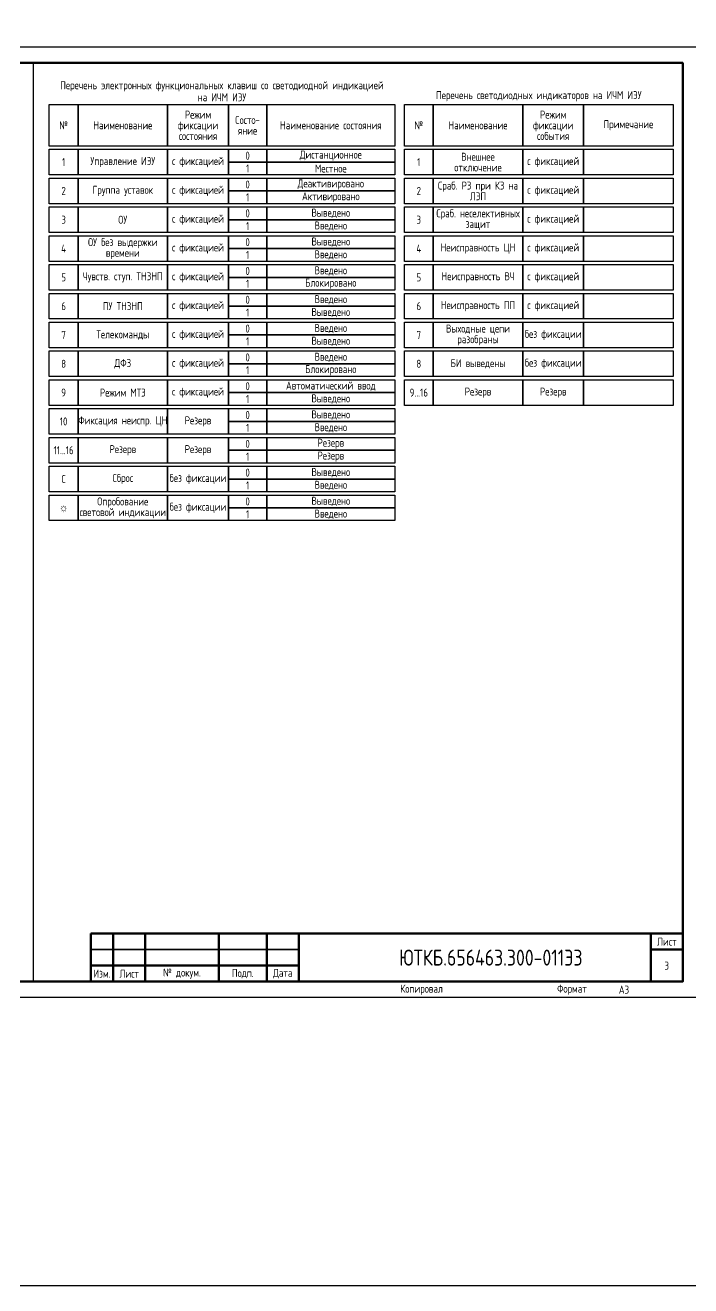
# Model space of a CAD drawing. Header units: millimetres. Extents: x -863 to 2106, y -90 to 586.
# Drawn here: x 1049.5 to 1257.5, y -90 to 303.8 of the extents above; entities that cross this region are included whole.
import ezdxf

# ---------------------------------------------------------------- set-up
doc = ezdxf.new("R2010")
doc.units = ezdxf.units.MM
doc.styles.add('Gost type A_2.5', font='GOST_0.TTF', dxfattribs={"height": 2.5})
doc.styles.add('Gost_type_A', font='GOST_0.TTF')

# ---------------------------------------------------------------- blocks, each defined once
blk = doc.blocks.new('Формат_А3')
blk.add_lwpolyline([(-420, 297), (0, 297), (0, 0), (-420, 0)], close=True)
at = {"lineweight": 50}
blk.add_lwpolyline([(-400, 292), (-5, 292), (-5, 5), (-400, 5)], close=True, dxfattribs=at)
blk = doc.blocks.new('Штамп малый нижний')
at = {"lineweight": 50}
for points in [[(-185, 15), (-178, 15), (-178, 5), (-185, 5)], [(-178, 15), (-168, 15), (-168, 5), (-178, 5)], [(-168, 15), (-145, 15), (-145, 5), (-168, 5)], [(-145, 15), (-130, 15), (-130, 5), (-145, 5)], [(-130, 15), (-120, 15), (-120, 5), (-130, 5)], [(-120, 15), (-10, 15), (-10, 0), (-120, 0)], [(-10, 15), (0, 15), (0, 10), (-10, 10)], [(-10, 10), (0, 10), (0, 0), (-10, 0)], [(-185, 5), (-178, 5), (-178, 0), (-185, 0)], [(-178, 5), (-168, 5), (-168, 0), (-178, 0)], [(-168, 5), (-145, 5), (-145, 0), (-168, 0)], [(-145, 5), (-130, 5), (-130, 0), (-145, 0)], [(-130, 5), (-120, 5), (-120, 0), (-130, 0)]]:
    blk.add_lwpolyline(points, close=True, dxfattribs=at)
for points in [[(-185, 15), (-178, 15), (-178, 10), (-185, 10)], [(-178, 15), (-168, 15), (-168, 10), (-178, 10)], [(-168, 15), (-145, 15), (-145, 10), (-168, 10)], [(-145, 15), (-130, 15), (-130, 10), (-145, 10)], [(-130, 15), (-120, 15), (-120, 10), (-130, 10)], [(-185, 10), (-178, 10), (-178, 5), (-185, 5)], [(-178, 10), (-168, 10), (-168, 5), (-178, 5)], [(-168, 10), (-145, 10), (-145, 5), (-168, 5)], [(-145, 10), (-130, 10), (-130, 5), (-145, 5)], [(-130, 10), (-120, 10), (-120, 5), (-130, 5)]]:
    blk.add_lwpolyline(points, close=True)
at = {"char_height": 2.5, "style": 'Gost_type_A'}
for s, insert, width, attachment_point in [('Лист', (-5, 12.5), 10, 5), ('№ докум.', (-156.5, 2.5), 23, 5), ('Подп.', (-137.5, 2.5), 15, 5), ('Дата', (-125, 2.5), 10, 5), ('Изм.', (-181.5, 2.5), 7, 5), ('Лист', (-173, 2.5), 10, 5), ('Копировал', (-75, -2.53), 13.1202, 6), ('Формат', (-30, -2.53), 13.1202, 6)]:
    blk.add_mtext(s, dxfattribs=dict(at, insert=insert, width=width, attachment_point=attachment_point))

msp = doc.modelspace()

# ---------------------------------------------------------------- linework, layer by layer
msp.add_line((1052, 292), (1052, 5))
for points in [[(-863, 586), (2106, 586), (2106, -90), (-863, -90)], [(1057, 279), (1066, 279), (1066, 266), (1057, 266)], [(1066, 279), (1094, 279), (1094, 266), (1066, 266)], [(1094, 279), (1113, 279), (1113, 266), (1094, 266)], [(1113, 279), (1125, 279), (1125, 266), (1113, 266)], [(1125, 279), (1165, 279), (1165, 266), (1125, 266)], [(1168, 279), (1177, 279), (1177, 266), (1168, 266)], [(1177, 279), (1205, 279), (1205, 266), (1177, 266)], [(1205, 279), (1224, 279), (1224, 266), (1205, 266)], [(1224, 279), (1252, 279), (1252, 266), (1224, 266)], [(1057, 265), (1066, 265), (1066, 257), (1057, 257)], [(1066, 265), (1094, 265), (1094, 257), (1066, 257)], [(1094, 265), (1113, 265), (1113, 257), (1094, 257)], [(1113, 265), (1125, 265), (1125, 261), (1113, 261)], [(1125, 265), (1165, 265), (1165, 261), (1125, 261)], [(1168, 265), (1177, 265), (1177, 257), (1168, 257)], [(1177, 265), (1205, 265), (1205, 257), (1177, 257)], [(1205, 265), (1224, 265), (1224, 257), (1205, 257)], [(1224, 265), (1252, 265), (1252, 257), (1224, 257)], [(1113, 261), (1125, 261), (1125, 257), (1113, 257)], [(1125, 261), (1165, 261), (1165, 257), (1125, 257)], [(1057, 256), (1066, 256), (1066, 248), (1057, 248)], [(1066, 256), (1094, 256), (1094, 248), (1066, 248)], [(1094, 256), (1113, 256), (1113, 248), (1094, 248)], [(1113, 256), (1125, 256), (1125, 252), (1113, 252)], [(1125, 256), (1165, 256), (1165, 252), (1125, 252)], [(1168, 256), (1177, 256), (1177, 248), (1168, 248)], [(1177, 256), (1205, 256), (1205, 248), (1177, 248)], [(1205, 256), (1224, 256), (1224, 248), (1205, 248)], [(1224, 256), (1252, 256), (1252, 248), (1224, 248)], [(1113, 252), (1125, 252), (1125, 248), (1113, 248)], [(1125, 252), (1165, 252), (1165, 248), (1125, 248)], [(1057, 247), (1066, 247), (1066, 239), (1057, 239)], [(1066, 247), (1094, 247), (1094, 239), (1066, 239)], [(1094, 247), (1113, 247), (1113, 239), (1094, 239)], [(1113, 247), (1125, 247), (1125, 243), (1113, 243)], [(1125, 247), (1165, 247), (1165, 243), (1125, 243)], [(1168, 247), (1177, 247), (1177, 239), (1168, 239)], [(1177, 247), (1205, 247), (1205, 239), (1177, 239)], [(1205, 247), (1224, 247), (1224, 239), (1205, 239)], [(1224, 247), (1252, 247), (1252, 239), (1224, 239)], [(1113, 243), (1125, 243), (1125, 239), (1113, 239)], [(1125, 243), (1165, 243), (1165, 239), (1125, 239)], [(1057, 238), (1066, 238), (1066, 230), (1057, 230)], [(1066, 238), (1094, 238), (1094, 230), (1066, 230)], [(1094, 238), (1113, 238), (1113, 230), (1094, 230)], [(1113, 238), (1125, 238), (1125, 234), (1113, 234)], [(1125, 238), (1165, 238), (1165, 234), (1125, 234)], [(1168, 238), (1177, 238), (1177, 230), (1168, 230)], [(1177, 238), (1205, 238), (1205, 230), (1177, 230)], [(1205, 238), (1224, 238), (1224, 230), (1205, 230)], [(1224, 238), (1252, 238), (1252, 230), (1224, 230)], [(1113, 234), (1125, 234), (1125, 230), (1113, 230)], [(1125, 234), (1165, 234), (1165, 230), (1125, 230)], [(1057, 229), (1066, 229), (1066, 221), (1057, 221)], [(1066, 229), (1094, 229), (1094, 221), (1066, 221)], [(1094, 229), (1113, 229), (1113, 221), (1094, 221)], [(1113, 229), (1125, 229), (1125, 225), (1113, 225)], [(1125, 229), (1165, 229), (1165, 225), (1125, 225)], [(1168, 229), (1177, 229), (1177, 221), (1168, 221)], [(1177, 229), (1205, 229), (1205, 221), (1177, 221)], [(1205, 229), (1224, 229), (1224, 221), (1205, 221)], [(1224, 229), (1252, 229), (1252, 221), (1224, 221)], [(1113, 225), (1125, 225), (1125, 221), (1113, 221)], [(1125, 225), (1165, 225), (1165, 221), (1125, 221)], [(1057, 220), (1066, 220), (1066, 212), (1057, 212)], [(1066, 220), (1094, 220), (1094, 212), (1066, 212)], [(1094, 220), (1113, 220), (1113, 212), (1094, 212)], [(1113, 220), (1125, 220), (1125, 216), (1113, 216)], [(1125, 220), (1165, 220), (1165, 216), (1125, 216)], [(1168, 220), (1177, 220), (1177, 212), (1168, 212)], [(1177, 220), (1205, 220), (1205, 212), (1177, 212)], [(1205, 220), (1224, 220), (1224, 212), (1205, 212)], [(1224, 220), (1252, 220), (1252, 212), (1224, 212)], [(1113, 216), (1125, 216), (1125, 212), (1113, 212)], [(1125, 216), (1165, 216), (1165, 212), (1125, 212)], [(1057, 211), (1066, 211), (1066, 203), (1057, 203)], [(1066, 211), (1094, 211), (1094, 203), (1066, 203)], [(1094, 211), (1113, 211), (1113, 203), (1094, 203)], [(1113, 211), (1125, 211), (1125, 207), (1113, 207)], [(1125, 211), (1165, 211), (1165, 207), (1125, 207)], [(1168, 211), (1177, 211), (1177, 203), (1168, 203)], [(1177, 211), (1205, 211), (1205, 203), (1177, 203)], [(1205, 211), (1224, 211), (1224, 203), (1205, 203)], [(1224, 211), (1252, 211), (1252, 203), (1224, 203)], [(1113, 207), (1125, 207), (1125, 203), (1113, 203)], [(1125, 207), (1165, 207), (1165, 203), (1125, 203)], [(1057, 202), (1066, 202), (1066, 194), (1057, 194)], [(1066, 202), (1094, 202), (1094, 194), (1066, 194)], [(1094, 202), (1113, 202), (1113, 194), (1094, 194)], [(1113, 202), (1125, 202), (1125, 198), (1113, 198)], [(1125, 202), (1165, 202), (1165, 198), (1125, 198)], [(1168, 202), (1177, 202), (1177, 194), (1168, 194)], [(1177, 202), (1205, 202), (1205, 194), (1177, 194)], [(1205, 202), (1224, 202), (1224, 194), (1205, 194)], [(1224, 202), (1252, 202), (1252, 194), (1224, 194)], [(1113, 198), (1125, 198), (1125, 194), (1113, 194)], [(1125, 198), (1165, 198), (1165, 194), (1125, 194)], [(1057, 193), (1066, 193), (1066, 185), (1057, 185)], [(1066, 193), (1094, 193), (1094, 185), (1066, 185)], [(1094, 193), (1113, 193), (1113, 185), (1094, 185)], [(1113, 193), (1125, 193), (1125, 189), (1113, 189)], [(1125, 193), (1165, 193), (1165, 189), (1125, 189)], [(1168, 193), (1177, 193), (1177, 185), (1168, 185)], [(1177, 193), (1205, 193), (1205, 185), (1177, 185)], [(1205, 193), (1224, 193), (1224, 185), (1205, 185)], [(1224, 193), (1252, 193), (1252, 185), (1224, 185)], [(1113, 189), (1125, 189), (1125, 185), (1113, 185)], [(1125, 189), (1165, 189), (1165, 185), (1125, 185)], [(1057, 184), (1066, 184), (1066, 176), (1057, 176)], [(1066, 184), (1094, 184), (1094, 176), (1066, 176)], [(1094, 184), (1113, 184), (1113, 176), (1094, 176)], [(1113, 184), (1125, 184), (1125, 180), (1113, 180)], [(1125, 184), (1165, 184), (1165, 180), (1125, 180)], [(1113, 180), (1125, 180), (1125, 176), (1113, 176)], [(1125, 180), (1165, 180), (1165, 176), (1125, 176)], [(1057, 175), (1066, 175), (1066, 167), (1057, 167)], [(1066, 175), (1094, 175), (1094, 167), (1066, 167)], [(1094, 175), (1113, 175), (1113, 167), (1094, 167)], [(1113, 175), (1125, 175), (1125, 171), (1113, 171)], [(1125, 175), (1165, 175), (1165, 171), (1125, 171)], [(1113, 171), (1125, 171), (1125, 167), (1113, 167)], [(1125, 171), (1165, 171), (1165, 167), (1125, 167)], [(1057, 166), (1066, 166), (1066, 158), (1057, 158)], [(1066, 166), (1094, 166), (1094, 158), (1066, 158)], [(1094, 166), (1113, 166), (1113, 158), (1094, 158)], [(1113, 166), (1125, 166), (1125, 162), (1113, 162)], [(1125, 166), (1165, 166), (1165, 162), (1125, 162)], [(1113, 162), (1125, 162), (1125, 158), (1113, 158)], [(1125, 162), (1165, 162), (1165, 158), (1125, 158)], [(1057, 157), (1066, 157), (1066, 149), (1057, 149)], [(1066, 157), (1094, 157), (1094, 149), (1066, 149)], [(1094, 157), (1113, 157), (1113, 149), (1094, 149)], [(1113, 157), (1125, 157), (1125, 153), (1113, 153)], [(1125, 157), (1165, 157), (1165, 153), (1125, 153)], [(1113, 153), (1125, 153), (1125, 149), (1113, 149)], [(1125, 153), (1165, 153), (1165, 149), (1125, 149)]]:
    msp.add_lwpolyline(points, close=True)

# ---------------------------------------------------------------- block references
at = {"color": 1}
msp.add_blockref('Формат_А3', (1260, 0), dxfattribs=at)
msp.add_blockref('Штамп малый нижний', (1255, 5))

# ---------------------------------------------------------------- texts
at = {"char_height": 2.5}
for s, insert, width, attachment_point, line_spacing_factor, style in [('Перечень электронных функциональных клавиш со светодиодной индикацией\\Pна ИЧМ ИЭУ', (1111, 280), 108, 8, 0.9, 'Gost_type_A'), ('Перечень светодиодных индикаторов на ИЧМ ИЭУ', (1210, 280), 84, 8, 0.9, 'Gost_type_A'), ('Режим\\Pфиксации состояния', (1103.5, 272.5), 19, 5, 0.8, 'Gost_type_A'), ('Режим\\Pфиксации события', (1214.5, 272.5), 19, 5, 0.8, 'Gost_type_A'), ('№ ', (1061.5, 272.5), 9, 5, 0.8, 'Gost_type_A'), ('Наименование ', (1080, 272.5), 28, 5, 0.8, 'Gost_type_A'), ('Состо- яние', (1119, 272.5), 12, 5, 0.8, 'Gost_type_A'), ('Наименование состояния ', (1145, 272.5), 40, 5, 0.8, 'Gost_type_A'), ('№ ', (1172.5, 272.5), 9, 5, 0.8, 'Gost_type_A'), ('Наименование ', (1191, 272.5), 28, 5, 0.8, 'Gost_type_A'), ('Примечание', (1238, 272.5), 28, 5, 0.8, 'Gost_type_A'), ('0', (1119, 263), 12, 5, 0.8, 'Gost_type_A'), ('Дистанционное', (1145, 263), 40, 5, 0.8, 'Gost_type_A'), ('Внешнее\\Pотключение ', (1191, 261), 28, 5, 0.8, 'Gost_type_A'), ('1', (1061.5, 261), 9, 5, 0.8, 'Gost_type_A'), ('Управление ИЭУ', (1080, 261), 28, 5, 0.8, 'Gost_type_A'), ('с фиксацией', (1103.5, 261), 19, 5, 0.8, 'Gost_type_A'), ('1', (1119, 259), 12, 5, 0.8, 'Gost_type_A'), ('Местное', (1145, 259), 40, 5, 0.8, 'Gost_type_A'), ('1', (1172.5, 261), 9, 5, 0.8, 'Gost_type_A'), ('с фиксацией', (1214.5, 261), 19, 5, 0.8, 'Gost_type_A'), ('2', (1061.5, 252), 9, 5, 0.8, 'Gost_type_A'), ('Группа уставок', (1080, 252), 28, 5, 0.8, 'Gost_type_A'), ('с фиксацией', (1103.5, 252), 19, 5, 0.8, 'Gost_type_A'), ('0', (1119, 254), 12, 5, 0.8, 'Gost_type_A'), ('Деактивировано', (1145, 254), 40, 5, 0.8, 'Gost_type_A'), ('2', (1172.5, 252), 9, 5, 0.8, 'Gost_type_A'), ('Сраб. РЗ при КЗ на ЛЭП ', (1191, 252), 28, 5, 0.8, 'Gost_type_A'), ('с фиксацией', (1214.5, 252), 19, 5, 0.8, 'Gost_type_A'), ('1', (1119, 250), 12, 5, 0.8, 'Gost_type_A'), ('Активировано', (1145, 250), 40, 5, 0.8, 'Gost_type_A'), ('3', (1061.5, 243), 9, 5, 0.8, 'Gost_type_A'), ('ОУ', (1080, 243), 28, 5, 0.8, 'Gost_type_A'), ('с фиксацией', (1103.5, 243), 19, 5, 0.8, 'Gost_type_A'), ('0', (1119, 245), 12, 5, 0.8, 'Gost_type_A'), ('Выведено', (1145, 245), 40, 5, 0.8, 'Gost_type_A'), ('3', (1172.5, 243), 9, 5, 0.8, 'Gost_type_A'), ('Сраб. неселективных защит ', (1191, 243), 28, 5, 0.8, 'Gost_type_A'), ('с фиксацией', (1214.5, 243), 19, 5, 0.8, 'Gost_type_A'), ('1', (1119, 241), 12, 5, 0.8, 'Gost_type_A'), ('Введено', (1145, 241), 40, 5, 0.8, 'Gost_type_A'), ('ОУ без выдержки времени ', (1080, 234), 28, 5, 0.8, 'Gost type A_2.5'), ('0', (1119, 236), 12, 5, 0.8, 'Gost_type_A'), ('Выведено', (1145, 236), 40, 5, 0.8, 'Gost_type_A'), ('4', (1061.5, 234), 9, 5, 0.8, 'Gost_type_A'), ('с фиксацией', (1103.5, 234), 19, 5, 0.8, 'Gost_type_A'), ('1', (1119, 232), 12, 5, 0.8, 'Gost_type_A'), ('Введено', (1145, 232), 40, 5, 0.8, 'Gost_type_A'), ('4', (1172.5, 234), 9, 5, 0.8, 'Gost_type_A'), ('Неисправность ЦН ', (1191, 234), 28, 5, 0.8, 'Gost_type_A'), ('с фиксацией', (1214.5, 234), 19, 5, 0.8, 'Gost_type_A'), ('Введено', (1145, 227), 40, 5, 0.8, 'Gost_type_A'), ('5', (1061.5, 225), 9, 5, 0.8, 'Gost_type_A'), ('{\\C256;Чувств. ступ. ТНЗНП }', (1080, 225), 28, 5, 0.8, 'Gost type A_2.5'), ('с фиксацией', (1103.5, 225), 19, 5, 0.8, 'Gost_type_A'), ('0', (1119, 227), 12, 5, 0.8, 'Gost_type_A'), ('Блокировано ', (1145, 223), 40, 5, 0.8, 'Gost_type_A'), ('5', (1172.5, 225), 9, 5, 0.8, 'Gost_type_A'), ('Неисправность ВЧ', (1191, 225), 28, 5, 0.8, 'Gost_type_A'), ('с фиксацией', (1214.5, 225), 19, 5, 0.8, 'Gost_type_A'), ('1', (1119, 223), 12, 5, 0.8, 'Gost_type_A'), ('6', (1061.5, 216), 9, 5, 0.8, 'Gost_type_A'), ('ПУ ТНЗНП ', (1080, 216), 28, 5, 0.8, 'Gost_type_A'), ('с фиксацией', (1103.5, 216), 19, 5, 0.8, 'Gost_type_A'), ('0', (1119, 218), 12, 5, 0.8, 'Gost_type_A'), ('Введено', (1145, 218), 40, 5, 0.8, 'Gost_type_A'), ('6', (1172.5, 216), 9, 5, 0.8, 'Gost_type_A'), ('Неисправность ПП', (1191, 216), 28, 5, 0.8, 'Gost_type_A'), ('с фиксацией', (1214.5, 216), 19, 5, 0.8, 'Gost_type_A'), ('1', (1119, 214), 12, 5, 0.8, 'Gost_type_A'), ('Выведено', (1145, 214), 40, 5, 0.8, 'Gost_type_A'), ('0', (1119, 209), 12, 5, 0.8, 'Gost_type_A'), ('Введено', (1145, 209), 40, 5, 0.8, 'Gost_type_A'), ('Выходные цепи разобраны ', (1191, 207), 28, 5, 0.8, 'Gost_type_A'), ('7', (1061.5, 207), 9, 5, 0.8, 'Gost_type_A'), ('Телекоманды', (1080, 207), 28, 5, 0.8, 'Gost_type_A'), ('с фиксацией', (1103.5, 207), 19, 5, 0.8, 'Gost_type_A'), ('1', (1119, 205), 12, 5, 0.8, 'Gost_type_A'), ('Выведено', (1145, 205), 40, 5, 0.8, 'Gost_type_A'), ('7', (1172.5, 207), 9, 5, 0.8, 'Gost_type_A'), ('без фиксации', (1214.5, 207), 19, 5, 0.8, 'Gost_type_A'), ('0', (1119, 200), 12, 5, 0.8, 'Gost_type_A'), ('Введено', (1145, 200), 40, 5, 0.8, 'Gost_type_A'), ('8', (1061.5, 198), 9, 5, 0.8, 'Gost_type_A'), ('ДФЗ ', (1080, 198), 28, 5, 0.8, 'Gost_type_A'), ('с фиксацией', (1103.5, 198), 19, 5, 0.8, 'Gost_type_A'), ('1', (1119, 196), 12, 5, 0.8, 'Gost_type_A'), ('Блокировано ', (1145, 196), 40, 5, 0.8, 'Gost_type_A'), ('8', (1172.5, 198), 9, 5, 0.8, 'Gost_type_A'), ('БИ выведены ', (1191, 198), 28, 5, 0.8, 'Gost_type_A'), ('без фиксации', (1214.5, 198), 19, 5, 0.8, 'Gost_type_A'), ('9', (1061.5, 189), 9, 5, 0.8, 'Gost_type_A'), ('Режим МТЗ ', (1080, 189), 28, 5, 0.8, 'Gost_type_A'), ('с фиксацией', (1103.5, 189), 19, 5, 0.8, 'Gost_type_A'), ('0', (1119, 191), 12, 5, 0.8, 'Gost_type_A'), ('Автоматический ввод ', (1145, 191), 40, 5, 0.8, 'Gost_type_A'), ('9...16', (1172.5, 189), 9, 5, 0.8, 'Gost_type_A'), ('Резерв', (1191, 189), 28, 5, 0.8, 'Gost_type_A'), ('Резерв', (1214.5, 189), 19, 5, 0.8, 'Gost_type_A'), ('1', (1119, 187), 12, 5, 0.8, 'Gost_type_A'), ('Выведено ', (1145, 187), 40, 5, 0.8, 'Gost_type_A'), ('10', (1061.5, 180), 9, 5, 0.8, 'Gost_type_A'), ('Фиксация неиспр. ЦН ', (1080, 180), 28, 5, 0.8, 'Gost_type_A'), ('Резерв', (1103.5, 180), 19, 5, 0.8, 'Gost_type_A'), ('0', (1119, 182), 12, 5, 0.8, 'Gost_type_A'), ('Выведено', (1145, 182), 40, 5, 0.8, 'Gost_type_A'), ('1', (1119, 178), 12, 5, 0.8, 'Gost_type_A'), ('Введено', (1145, 178), 40, 5, 0.8, 'Gost_type_A'), ('0', (1119, 173), 12, 5, 0.8, 'Gost_type_A'), ('Резерв', (1145, 173), 40, 5, 0.8, 'Gost_type_A'), ('11...16', (1061.5, 171), 9, 5, 0.8, 'Gost_type_A'), ('Резерв', (1080, 171), 28, 5, 0.8, 'Gost_type_A'), ('Резерв', (1103.5, 171), 19, 5, 0.8, 'Gost_type_A'), ('1', (1119, 169), 12, 5, 0.8, 'Gost_type_A'), ('Резерв', (1145, 169), 40, 5, 0.8, 'Gost_type_A'), ('Выведено', (1145, 164), 40, 5, 0.8, 'Gost_type_A'), ('C', (1061.5, 162), 9, 5, 0.8, 'Gost_type_A'), ('Сброс', (1080, 162), 28, 5, 0.8, 'Gost_type_A'), ('без фиксации', (1103.5, 162), 19, 5, 0.8, 'Gost_type_A'), ('0', (1119, 164), 12, 5, 0.8, 'Gost_type_A'), ('Введено', (1145, 160), 40, 5, 0.8, 'Gost_type_A'), ('1', (1119, 160), 12, 5, 0.8, 'Gost_type_A'), ('☼', (1061.5, 153), 9, 5, 0.8, 'Gost_type_A'), ('Опробование световой индикации', (1080, 153), 28, 5, 0.8, 'Gost_type_A'), ('без фиксации', (1103.5, 153), 19, 5, 0.8, 'Gost_type_A'), ('0', (1119, 155), 12, 5, 0.8, 'Gost_type_A'), ('Выведено', (1145, 155), 40, 5, 0.8, 'Gost_type_A'), ('1', (1119, 151), 12, 5, 0.8, 'Gost_type_A'), ('Введено', (1145, 151), 40, 5, 0.8, 'Gost_type_A')]:
    msp.add_mtext(s, dxfattribs=dict(at, insert=insert, width=width, attachment_point=attachment_point, line_spacing_factor=line_spacing_factor, style=style))
at = {"style": 'Gost_type_A'}
for s, insert, char_height, width, attachment_point in [('ЮТКБ.656463.300-011Э3', (1195, 12.5), 5, 120, 5), ('3', (1250, 10), 2.5, 10, 5), ('A3', (1235, 2.5), 2.5, 20, 4)]:
    msp.add_mtext(s, dxfattribs=dict(at, insert=insert, char_height=char_height, width=width, attachment_point=attachment_point))

doc.saveas('drawing.dxf')
